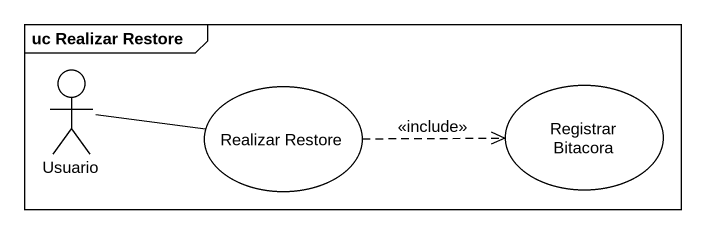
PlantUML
@startuml
mainframe uc Realizar Restore
actor Usuario
usecase "Realizar Restore" as Realizar_Restore
usecase "Registrar Bitacora" as Registrar_Bitacora
Usuario -right- Realizar_Restore
Realizar_Restore .right.> Registrar_Bitacora : <<include>>
@enduml
